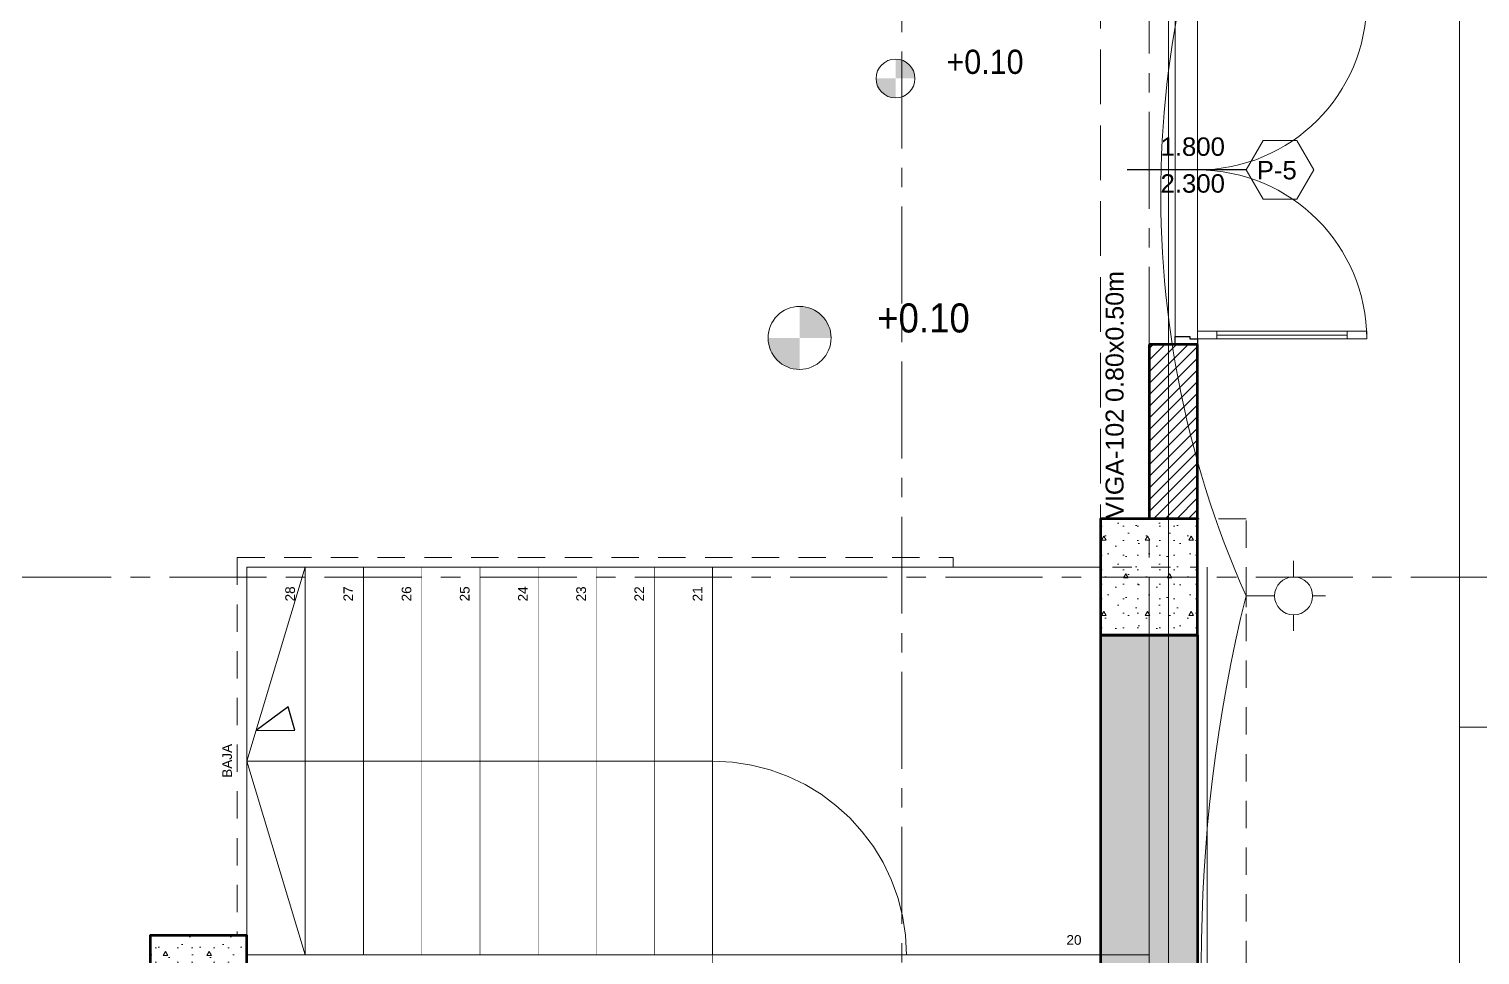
# Model space of a CAD drawing. Header units: inches. Extents: x 2704.1 to 2801.6, y 2415.6 to 2497.
# Drawn here: x 2758.4 to 2765.88, y 2450.14 to 2454.91 of the extents above; entities that cross this region are included whole.
import ezdxf
from ezdxf.lldxf.tags import DXFTag

# ---------------------------------------------------------------- set-up
doc = ezdxf.new("R2010")
doc.units = ezdxf.units.IN
doc.set_wipeout_variables(frame=1)
for name, pattern in [('ACAD_ISO04W100', [30, 24, -3, 0, -3]), ('Hidden Line', [0.391222, 0.282222, -0.109]), ('Línea Oculta', [0.195611, 0.141111, -0.0545]), ('Punto & Raya', [0.65, 0.5, -0.075, 0, -0.075]), ('Rayas', [0.1, 0.05, -0.05]), ('Wipeout_Contour', [1, 0, -1])]:
    doc.linetypes.add(name, pattern=pattern)
doc.layers.add('00_IE_Luminarias', color=6, linetype='Continuous', lineweight=30)
doc.layers.add('ALUMBRADO_PVC', color=6, linetype='PVC1', lineweight=30)
for name, color, linetype in [('02 _ ARQ _ ALB _ Ejes Generales', 7, 'Continuous'), ('02 _ ARQ _ ZON _ Espacio.3D', 7, 'Continuous'), ('08 _ STR _ EXT _ 06 Columnas', 7, 'Continuous'), ('08 _ STR _ EXT _ 07 Losa Aligerada', 7, 'Continuous'), ('08 _ STR _ EXT _ 09 Vigas', 7, 'Continuous'), ('08 _ STR _ EXT _ 11 Escaleras', 7, 'Continuous'), ('08 _ STR _ EXT _ Estacionamiento-Pavimento', 7, 'Continuous'), ('ESQUEMAS', 7, 'Continuous'), ('Estructura - 03 LOSA', 7, 'Continuous'), ('Estructura - 04 MURO', 7, 'Continuous'), ('Interior - CIELO RASSO', 7, 'Continuous'), ('Interior - Equipamiento', 7, 'Continuous'), ('Marcador - Secciones', 251, 'Continuous'), ('Notas - Etiquetas', 251, 'Continuous')]:
    doc.layers.add(name, color=color, linetype=linetype)
doc.styles.add('Estilo_Generado_3', font='arial.ttf')
doc.styles.add('Estilo_Generado_4', font='swisse.ttf')
doc.styles.add('{18b73a54-fa43-428c-adcb-c1c7bbdf2c84}', font='Simplex.shx')
tags = doc.linetypes.add('PVC1', pattern='A,1,-0.19772,["PVC",{18b73a54-fa43-428c-adcb-c1c7bbdf2c84},S=0.13,R=0,X=0,Y=-0.061851],-0.507647', length=1.705367).pattern_tags.tags
tags[6] = DXFTag(74, 10)
pattern_1 = [(0, (2712.85563, 2425.38577), (0, 0.3897114), [0.024375, -0.200625]), (0, (2712.96813, 2425.58063), (0, 0.3897114), [0.024375, -0.200625]), (60, (2712.85563, 2425.38577), (-0.3375, 0.1948557), [0.024375, -0.200625]), (60, (2713.08063, 2425.38577), (-0.3375, 0.1948557), [0.024375, -0.200625]), (120, (2712.88, 2425.38577), (0.3375, 0.1948557), [0.024375, -0.200625]), (120, (2713.105, 2425.38577), (0.3375, 0.1948557), [0.024375, -0.200625]), (0, (2712.85563, 2425.42327), (0, 0.075), [0, -0.075, 0, -0.1125]), (45, (2712.89313, 2425.42327), (-0.05303301, 0.05303301), [0, -0.05625, 0, -0.09375])]

# ---------------------------------------------------------------- blocks, each defined once
blk = doc.blocks.new('ss')
at = {"layer": '00_IE_Luminarias', "linetype": 'Continuous', "lineweight": 13}
for p, q in [((-785.2422, -1530.1635, 0), (-785.2422, -1530.0807, 0)), ((-784.997, -1530.3193, 0), (-784.997, -1530.2039, 0)), ((-785.3403, -1530.2616, 0), (-785.4071, -1530.2616, 0)), ((-785.1441, -1530.2616, 0), (-784.997, -1530.2616, 0)), ((-785.2422, -1530.3597, 0), (-785.2422, -1530.4425, 0))]:
    blk.add_line(p, q, dxfattribs=at)
blk.add_circle((-785.2422, -1530.2616, 0), 0.0981, dxfattribs=at)

msp = doc.modelspace()

# ---------------------------------------------------------------- hatches: boundary and pattern name
at = {"linetype": 'Continuous', "lineweight": 13, "true_color": 0x636466}
for points in [[(2762.8687, 2454.6575), (2762.9687, 2454.6575), (2762.9611, 2454.6958), (2762.9394, 2454.7283), (2762.907, 2454.7499), (2762.8687, 2454.7575)], [(2762.8687, 2454.6575), (2762.7687, 2454.6575), (2762.7763, 2454.6193), (2762.798, 2454.5868), (2762.8304, 2454.5652), (2762.8687, 2454.5575)], [(2762.3743, 2453.319), (2762.5368, 2453.319), (2762.5245, 2453.3812), (2762.4892, 2453.4339), (2762.4365, 2453.4692), (2762.3743, 2453.4815)], [(2762.3743, 2453.319), (2762.2118, 2453.319), (2762.2242, 2453.2568), (2762.2594, 2453.2041), (2762.3121, 2453.1689), (2762.3743, 2453.1565)]]:
    msp.add_hatch(color=251, dxfattribs=at).paths.add_polyline_path(points)

# ---------------------------------------------------------------- linework, layer by layer
at = {"color": 251, "linetype": 'Continuous', "lineweight": 13, "true_color": 0x636466}
for centre, radius in [((2762.8687, 2454.6575), 0.1), ((2762.3743, 2453.319), 0.1625)]:
    msp.add_circle(centre, radius, dxfattribs=at)
at = {"layer": '02 _ ARQ _ ZON _ Espacio.3D', "color": 254, "linetype": 'Continuous', "lineweight": 0, "flags": 128}
msp.add_lwpolyline([(2758.5359, 2444.4358), (2758.5359, 2445.7358), (2758.9256, 2445.7358), (2758.9256, 2447.7358), (2759.0256, 2447.7358), (2759.0256, 2448.0858), (2759.5256, 2448.0858), (2759.5256, 2449.7858), (2759.0256, 2449.7858), (2759.0256, 2450.2358), (2759.5256, 2450.2358), (2759.5256, 2450.1358), (2764.1756, 2450.1358), (2764.1756, 2451.7858), (2763.9256, 2451.7858), (2763.9256, 2452.3858), (2764.3106, 2452.3858), (2764.3106, 2455.0858)], dxfattribs=at)
at = {"layer": '08 _ STR _ EXT _ 07 Losa Aligerada', "color": 254, "linetype": 'Rayas', "lineweight": 18, "flags": 128}
msp.add_lwpolyline([(2721.0256, 2453.325), (2720.5256, 2453.325), (2720.5256, 2431.1858), (2738.0909, 2431.1858), (2738.0909, 2432.5858), (2743.2871, 2432.5858), (2743.2871, 2431.3863), (2749.9256, 2431.3863), (2749.9256, 2428.7611), (2757.4256, 2428.7611), (2757.4256, 2431.4358), (2765.1756, 2431.4358), (2765.1756, 2440.3857), (2764.4256, 2440.3857), (2764.4256, 2443.4858), (2764.4256, 2443.4858), (2764.4256, 2445.7358), (2759.5256, 2445.7358), (2759.5256, 2447.7358), (2759.5256, 2447.9858), (2759.5256, 2449.8858), (2759.5256, 2450.1358), (2759.5256, 2452.1358), (2764.4256, 2452.1358), (2764.4256, 2455.0858), (2764.4256, 2455.0858), (2764.4256, 2460.5863), (2765.3756, 2460.5863), (2765.3756, 2466.4858), (2751.8109, 2466.4858), (2751.8109, 2466.1859), (2746.9035, 2466.1859), (2746.9035, 2465.8859), (2736.2256, 2465.8859), (2736.2256, 2469.2593), (2729.1255, 2469.2593), (2729.1255, 2465.2858), (2723.9757, 2465.2858), (2723.9757, 2466.3358), (2720.8756, 2466.3358), (2720.8756, 2463.0857), (2721.9256, 2463.0857), (2721.9256, 2459.2858), (2721.0256, 2459.2858)], close=True, dxfattribs=at)
at = {"layer": '08 _ STR _ EXT _ 07 Losa Aligerada', "color": 254, "linetype": 'Continuous', "lineweight": 18, "flags": 128}
msp.add_lwpolyline([(2721.9256, 2432.5858), (2764.4256, 2432.5858), (2764.4256, 2465.2858), (2721.9256, 2465.2858)], dxfattribs=at)
at = {"layer": '08 _ STR _ EXT _ 09 Vigas', "color": 251, "linetype": 'Continuous', "lineweight": 13}
msp.add_line((2764.4256, 2451.7858), (2764.4256, 2446.0858), dxfattribs=at)
at = {"layer": '08 _ STR _ EXT _ 09 Vigas', "color": 251, "linetype": 'Continuous', "lineweight": 80}
msp.add_line((2764.4256, 2451.7858), (2764.4256, 2446.0858), dxfattribs=at)
at = {"layer": '08 _ STR _ EXT _ 11 Escaleras', "color": 161, "linetype": 'ACAD_ISO04W100', "lineweight": 13}
for p, q in [((2763.9256, 2445.7358), (2763.9256, 2452.1358)), ((2761.9256, 2450.1358), (2761.9256, 2445.7358))]:
    msp.add_line(p, q, dxfattribs=at)
at = {"layer": '08 _ STR _ EXT _ Estacionamiento-Pavimento', "color": 7, "linetype": 'Continuous', "lineweight": 18, "flags": 128}
msp.add_lwpolyline([(2721.9256, 2466.2358), (2765.7756, 2466.2358), (2765.7756, 2426.8858), (2782.6256, 2426.8858), (2782.6256, 2472.1702), (2769.0756, 2472.323), (2769.0756, 2476.2358), (2721.9256, 2476.2358)], close=True, dxfattribs=at)
at = {"layer": 'ALUMBRADO_PVC', "linetype": 'PVC1', "lineweight": 15, "ltscale": 0.2}
msp.add_arc((2772.3463, 2450.094), 7.9012, 166.12666, 193.87334, dxfattribs=at)
at = {"layer": 'Estructura - 04 MURO', "color": 152, "linetype": 'Continuous', "lineweight": 25}
msp.add_line((2764.6756, 2454.1858), (2764.0631, 2454.1858), dxfattribs=at)
at = {"layer": 'Estructura - 04 MURO', "color": 165, "linetype": 'Continuous', "lineweight": 25}
msp.add_line((2764.3106, 2453.3258), (2764.3856, 2453.3258), dxfattribs=at)
at = {"layer": 'Estructura - 04 MURO', "color": 165, "linetype": 'Continuous', "lineweight": 15}
for p, q in [((2764.4256, 2453.3538), (2765.2976, 2453.3538)), ((2764.5256, 2453.3538), (2764.5256, 2453.3138)), ((2765.1976, 2453.3138), (2765.1976, 2453.3538)), ((2765.2976, 2453.3538), (2765.2976, 2453.3138)), ((2764.4256, 2445.7358), (2764.4256, 2452.1358)), ((2764.4756, 2445.7358), (2764.4756, 2452.1358))]:
    msp.add_line(p, q, dxfattribs=at)
at = {"layer": 'Estructura - 04 MURO', "color": 251, "linetype": 'Línea Oculta', "lineweight": 13}
msp.add_line((2764.3756, 2451.7858), (2764.2256, 2451.7858), dxfattribs=at)
at = {"layer": 'Estructura - 04 MURO', "color": 251, "linetype": 'Continuous', "lineweight": 13, "flags": 128}
msp.add_lwpolyline([(2765.0256, 2454.1858), (2764.9381, 2454.3373), (2764.7631, 2454.3373), (2764.6756, 2454.1858), (2764.7631, 2454.0342), (2764.9381, 2454.0342)], close=True, dxfattribs=at)
at = {"layer": 'Estructura - 04 MURO', "color": 165, "linetype": 'Continuous', "lineweight": 15, "flags": 128}
msp.add_lwpolyline([(2764.5256, 2453.3338), (2765.1976, 2453.3338)], dxfattribs=at)
at = {"layer": 'Estructura - 04 MURO', "color": 251, "linetype": 'Línea Oculta', "lineweight": 13, "flags": 128}
for points in [[(2764.6756, 2452.3858), (2764.4256, 2452.3858)], [(2764.4256, 2452.3858), (2764.4256, 2446.0858)], [(2764.6756, 2445.4858), (2764.6756, 2452.3858)]]:
    msp.add_lwpolyline(points, dxfattribs=at)
at = {"layer": 'Estructura - 04 MURO', "color": 175, "linetype": 'Continuous', "lineweight": 15}
msp.add_arc((2764.4256, 2455.0578), 0.872, 270, 0, dxfattribs=at)
at = {"layer": 'Interior - CIELO RASSO', "color": 251, "linetype": 'Línea Oculta', "lineweight": 13, "flags": 128}
for points in [[(2759.4756, 2452.1858), (2763.1656, 2452.1858)], [(2759.4756, 2452.1858), (2759.4756, 2450.2358)]]:
    msp.add_lwpolyline(points, dxfattribs=at)
at = {"layer": 'Interior - Equipamiento', "color": 175, "linetype": 'Continuous', "lineweight": 13, "flags": 128}
msp.add_lwpolyline([(2770.7756, 2449.8108), (2770.7756, 2451.3108), (2765.7756, 2451.3108), (2765.7756, 2449.8108)], close=True, dxfattribs=at)

# ---------------------------------------------------------------- block references
at = {"color": 2, "lineweight": 80, "rotation": 180}
msp.add_blockref('ss', (1979.6786, 921.7269, 0), dxfattribs=at)

# ---------------------------------------------------------------- texts
at = {"color": 251, "lineweight": 13, "true_color": 0x636466, "attachment_point": 7, "style": 'Estilo_Generado_4'}
for insert, char_height in [((2763.1312, 2454.6793), 0.125), ((2762.7743, 2453.3451), 0.15)]:
    msp.add_mtext('\\A1;{\\W0.900000x;\\pql;\\fSwis721 Ex BT|b0|i0|c0|p34;+0.10}', dxfattribs=dict(at, insert=insert, char_height=char_height))
at = {"layer": '08 _ STR _ EXT _ 11 Escaleras', "color": 161, "lineweight": 13, "insert": (2759.4232, 2451.0501), "char_height": 0.05, "attachment_point": 4, "rotation": 90, "style": 'Estilo_Generado_3'}
msp.add_mtext('\\A1;{\\pql;\\fArial|b0|i0|c0|p34;BAJA}', dxfattribs=at)
at = {"layer": 'Estructura - 04 MURO', "color": 251, "lineweight": 25, "char_height": 0.095, "attachment_point": 7, "style": 'Estilo_Generado_4'}
for s, insert in [('\\A1;{\\pql;\\pt0;\\fSwis721 Ex BT|b0|i0|c0|p34;1.800\\fSwis721 Ex BT|b0|i0|c0|p34;\\A1{\\H.66x;\\S^  ;}\\fSwis721 Ex BT|b0|i0|c0|p34;\\fSwis721 Ex BT|b0|i0|c0|p34;}', (2764.2347, 2454.2308)), ('\\A1;{\\pql;\\pt0;\\fSwis721 Ex BT|b0|i0|c0|p34;P-5\\fSwis721 Ex BT|b0|i0|c0|p34;\\fSwis721 Ex BT|b0|i0|c0|p34;\\fSwis721 Ex BT|b0|i0|c0|p34;}', (2764.7307, 2454.1358)), ('\\A1;{\\pql;\\pt0;\\fSwis721 Ex BT|b0|i0|c0|p34;2.300\\fSwis721 Ex BT|b0|i0|c0|p34;\\A1{\\H.66x;\\S^  ;}\\fSwis721 Ex BT|b0|i0|c0|p34;\\fSwis721 Ex BT|b0|i0|c0|p34;}', (2764.2347, 2454.0408))]:
    msp.add_mtext(s, dxfattribs=dict(at, insert=insert))
at = {"layer": 'Notas - Etiquetas', "color": 8, "linetype": 'Continuous', "lineweight": 13, "insert": (2764.0455, 2452.3858), "char_height": 0.0925, "attachment_point": 7, "rotation": 90, "style": 'Estilo_Generado_4'}
msp.add_mtext('\\A1;{\\pql;\\fSwis721 Ex BT|b0|i0|c0|p34;VIGA-102\\fSwis721 Ex BT|b0|i0|c0|p34; \\fSwis721 Ex BT|b0|i0|c0|p34;0.80\\fSwis721 Ex BT|b0|i0|c0|p34;x\\fSwis721 Ex BT|b0|i0|c0|p34;0.50\\fSwis721 Ex BT|b0|i0|c0|p34;m}', dxfattribs=at)

# ---------------------------------------------------------------- next in the draw order: wipeouts: each hides what was drawn before it
at = {"color": 254, "linetype": 'Wipeout_Contour', "lineweight": 0, "ltscale": 223.147418}
msp.add_wipeout([(2763.9256, 2450.1358), (2761.9256, 2450.1358), (2761.9256, 2449.8358), (2763.9256, 2449.8358)], dxfattribs=at).dxf.layer = '08 _ STR _ EXT _ 11 Escaleras'
at = {"color": 254, "linetype": 'Wipeout_Contour', "lineweight": 0, "ltscale": 233.247017}
msp.add_wipeout([(2764.1756, 2452.3858), (2764.4256, 2452.3858), (2764.4256, 2453.2858), (2764.1756, 2453.2858)], dxfattribs=at).dxf.layer = 'Estructura - 04 MURO'

# ---------------------------------------------------------------- next in the draw order: hatches: boundary and pattern name
at = {"layer": 'Estructura - 04 MURO', "linetype": 'Continuous', "lineweight": 5}
h = msp.add_hatch(dxfattribs=at)
h.set_pattern_fill('LADRILLO_COMÚN_0002', color=252, style=0, pattern_type=2)
h.set_pattern_definition([(45, (2712.85563, 2425.385773), (-0.030052038, 0.030052038), [])])
h.paths.add_polyline_path([(2764.1756, 2452.3858), (2764.4256, 2452.3858), (2764.4256, 2453.2858), (2764.1756, 2453.2858)])

# ---------------------------------------------------------------- next in the draw order: linework, layer by layer
at = {"layer": '02 _ ARQ _ ALB _ Ejes Generales', "color": 251, "linetype": 'Punto & Raya', "lineweight": 13}
msp.add_line((2764.1756, 2471.2858), (2764.1756, 2427.4358), dxfattribs=at)
at = {"layer": '08 _ STR _ EXT _ 09 Vigas', "color": 251, "linetype": 'Hidden Line', "lineweight": 13}
msp.add_line((2764.4256, 2451.7858), (2764.4256, 2465.2858), dxfattribs=at)
at = {"layer": 'ALUMBRADO_PVC', "linetype": 'PVC1', "lineweight": 15, "ltscale": 0.2}
msp.add_arc((2769.3356, 2454.0588), 5.0992, 151.39773, 203.95462, dxfattribs=at)
at = {"layer": 'Estructura - 03 LOSA', "color": 7, "linetype": 'Continuous', "lineweight": 18, "flags": 128}
msp.add_lwpolyline([(2764.4256, 2465.2858), (2764.4256, 2444.4717), (2765.7756, 2444.4717), (2765.7756, 2466.2358)], dxfattribs=at)
at = {"layer": 'Estructura - 04 MURO', "color": 165, "linetype": 'Continuous', "lineweight": 25}
for p, q in [((2764.3106, 2453.2858), (2764.3106, 2453.3258)), ((2764.3856, 2453.3258), (2764.3856, 2453.3138)), ((2764.4256, 2453.2858), (2764.3106, 2453.2858)), ((2764.3856, 2453.3138), (2764.4256, 2453.3138)), ((2764.4256, 2453.3138), (2764.4256, 2453.2858))]:
    msp.add_line(p, q, dxfattribs=at)
at = {"layer": 'Estructura - 04 MURO', "color": 165, "linetype": 'Continuous', "lineweight": 15}
for p, q in [((2764.4256, 2453.3138), (2764.4256, 2453.3538)), ((2765.2976, 2453.3138), (2764.4256, 2453.3138))]:
    msp.add_line(p, q, dxfattribs=at)
at = {"layer": 'Estructura - 04 MURO', "color": 7, "linetype": 'Continuous', "lineweight": 80}
msp.add_line((2764.4256, 2453.2858), (2764.1756, 2453.2858), dxfattribs=at)
at = {"layer": 'Estructura - 04 MURO', "color": 7, "linetype": 'Continuous', "lineweight": 80, "flags": 128}
for points in [[(2764.1756, 2453.2858), (2764.1756, 2452.3858)], [(2764.4256, 2452.3858), (2764.4256, 2453.2858)]]:
    msp.add_lwpolyline(points, dxfattribs=at)
at = {"layer": 'Estructura - 04 MURO', "color": 175, "linetype": 'Continuous', "lineweight": 15}
msp.add_arc((2764.4256, 2453.3138), 0.872, 0, 90, dxfattribs=at)

# ---------------------------------------------------------------- next in the draw order: wipeouts: each hides what was drawn before it
at = {"color": 254, "linetype": 'Wipeout_Contour', "lineweight": 0, "ltscale": 225.228952}
msp.add_wipeout([(2761.9256, 2450.1358), (2763.9256, 2450.1358), (2763.9256, 2452.1358), (2761.9256, 2452.1358)], dxfattribs=at).dxf.layer = '08 _ STR _ EXT _ 11 Escaleras'

# ---------------------------------------------------------------- next in the draw order: hatches: boundary and pattern name
at = {"layer": '08 _ STR _ EXT _ 06 Columnas', "linetype": 'Continuous', "lineweight": 9}
h = msp.add_hatch(dxfattribs=at)
h.set_pattern_fill('HORMIGÓN_EN_MASA_0002', style=0, pattern_type=2)
h.set_pattern_definition(pattern_1)
h.paths.add_polyline_path([(2763.9256, 2451.7858), (2764.4256, 2451.7858), (2764.4256, 2452.3858), (2763.9256, 2452.3858)])
at = {"layer": '08 _ STR _ EXT _ 09 Vigas', "linetype": 'Continuous', "lineweight": 18}
h = msp.add_hatch(dxfattribs=at)
h.set_pattern_fill('HORMIGÓN_EN_MASA__1__0002', color=12, style=0, pattern_type=2)
h.set_pattern_definition([(0, (2712.85563, 2425.38577), (0, 0.3897114), [0.024375, -0.200625]), (0, (2712.96813, 2425.58063), (0, 0.3897114), [0.024375, -0.200625]), (60, (2712.85563, 2425.38577), (-0.3375, 0.1948557), [0.024375, -0.200625]), (60, (2713.08063, 2425.38577), (-0.3375, 0.1948557), [0.024375, -0.200625]), (120, (2712.88, 2425.38577), (0.3375, 0.1948557), [0.024375, -0.200625]), (120, (2713.105, 2425.38577), (0.3375, 0.1948557), [0.024375, -0.200625]), (0, (2712.85563, 2425.42327), (0, 0.075), [0, -0.075, 0, -0.1125]), (45, (2712.89313, 2425.42327), (-0.05303301, 0.05303301), [0, -0.05625, 0, -0.09375])])
h.paths.add_polyline_path([(2763.9256, 2446.0858), (2764.4256, 2446.0858), (2764.4256, 2451.7858), (2763.9256, 2451.7858)])

# ---------------------------------------------------------------- next in the draw order: linework, layer by layer
at = {"layer": '08 _ STR _ EXT _ 06 Columnas', "color": 7, "linetype": 'Continuous', "lineweight": 80, "flags": 128}
msp.add_lwpolyline([(2763.9256, 2451.7858), (2764.4256, 2451.7858), (2764.4256, 2452.3858), (2763.9256, 2452.3858)], close=True, dxfattribs=at)
at = {"layer": '08 _ STR _ EXT _ 09 Vigas', "color": 251, "linetype": 'Hidden Line', "lineweight": 13}
for p, q in [((2763.9256, 2451.7858), (2763.9256, 2455.0858)), ((2764.4256, 2451.7858), (2763.9256, 2451.7858))]:
    msp.add_line(p, q, dxfattribs=at)
at = {"layer": '08 _ STR _ EXT _ 09 Vigas', "color": 251, "linetype": 'Continuous', "lineweight": 13}
for q in [(2763.9256, 2446.0858), (2764.4256, 2451.7858)]:
    msp.add_line((2763.9256, 2451.7858), q, dxfattribs=at)
at = {"layer": '08 _ STR _ EXT _ 09 Vigas', "color": 251, "linetype": 'Continuous', "lineweight": 80}
for p, q in [((2763.9256, 2451.7858), (2763.9256, 2446.0858)), ((2764.4256, 2451.7858), (2763.9256, 2451.7858))]:
    msp.add_line(p, q, dxfattribs=at)
at = {"layer": 'Interior - CIELO RASSO', "color": 251, "linetype": 'Línea Oculta', "lineweight": 13, "flags": 128}
msp.add_lwpolyline([(2763.1656, 2452.1358), (2763.1656, 2452.1858)], dxfattribs=at)
at = {"layer": 'Marcador - Secciones', "color": 251, "linetype": 'Punto & Raya', "lineweight": 13}
msp.add_line((2762.901, 2471.5968), (2762.901, 2426.333), dxfattribs=at)

# ---------------------------------------------------------------- next in the draw order: texts
at = {"layer": '08 _ STR _ EXT _ 11 Escaleras', "color": 161, "lineweight": 13, "insert": (2763.7498, 2450.2132), "char_height": 0.05, "attachment_point": 4, "style": 'Estilo_Generado_3'}
msp.add_mtext('\\A1;{\\pql;\\fArial|b0|i0|c0|p34;20}', dxfattribs=at)

# ---------------------------------------------------------------- next in the draw order: wipeouts: each hides what was drawn before it
at = {"color": 254, "linetype": 'Wipeout_Contour', "lineweight": 0, "ltscale": 221.153119}
msp.add_wipeout([(2761.9256, 2452.1358), (2761.6256, 2452.1358), (2761.6256, 2450.1358), (2761.9256, 2450.1358)], dxfattribs=at).dxf.layer = '08 _ STR _ EXT _ 11 Escaleras'

# ---------------------------------------------------------------- next in the draw order: linework, layer by layer
at = {"layer": '08 _ STR _ EXT _ 11 Escaleras', "color": 161, "linetype": 'ACAD_ISO04W100', "lineweight": 13}
for p, q in [((2761.6256, 2452.1358), (2761.6256, 2450.1358)), ((2761.9256, 2450.1358), (2761.9256, 2452.1358))]:
    msp.add_line(p, q, dxfattribs=at)
msp.add_arc((2761.9256, 2450.1358), 1, 0, 90, dxfattribs=at)

# ---------------------------------------------------------------- next in the draw order: texts
at = {"layer": '08 _ STR _ EXT _ 11 Escaleras', "color": 161, "lineweight": 13, "insert": (2761.8478, 2451.9599), "char_height": 0.05, "attachment_point": 4, "rotation": 90, "style": 'Estilo_Generado_3'}
msp.add_mtext('\\A1;{\\pql;\\fArial|b0|i0|c0|p34;21}', dxfattribs=at)

# ---------------------------------------------------------------- next in the draw order: wipeouts: each hides what was drawn before it
at = {"color": 254, "linetype": 'Wipeout_Contour', "lineweight": 0, "ltscale": 220.091915}
msp.add_wipeout([(2761.3256, 2452.1358), (2761.3256, 2450.1358), (2761.6256, 2450.1358), (2761.6256, 2452.1358)], dxfattribs=at).dxf.layer = '08 _ STR _ EXT _ 11 Escaleras'

# ---------------------------------------------------------------- next in the draw order: linework, layer by layer
at = {"layer": '08 _ STR _ EXT _ 11 Escaleras', "color": 161, "linetype": 'ACAD_ISO04W100', "lineweight": 13}
msp.add_line((2761.3256, 2452.1358), (2761.3256, 2450.1358), dxfattribs=at)

# ---------------------------------------------------------------- next in the draw order: texts
at = {"layer": '08 _ STR _ EXT _ 11 Escaleras', "color": 161, "lineweight": 13, "insert": (2761.5478, 2451.9599), "char_height": 0.05, "attachment_point": 4, "rotation": 90, "style": 'Estilo_Generado_3'}
msp.add_mtext('\\A1;{\\pql;\\fArial|b0|i0|c0|p34;22}', dxfattribs=at)

# ---------------------------------------------------------------- next in the draw order: wipeouts: each hides what was drawn before it
at = {"color": 254, "linetype": 'Wipeout_Contour', "lineweight": 0, "ltscale": 219.032142}
msp.add_wipeout([(2761.3256, 2452.1358), (2761.0256, 2452.1358), (2761.0256, 2450.1358), (2761.3256, 2450.1358)], dxfattribs=at).dxf.layer = '08 _ STR _ EXT _ 11 Escaleras'

# ---------------------------------------------------------------- next in the draw order: linework, layer by layer
at = {"layer": '08 _ STR _ EXT _ 11 Escaleras', "color": 161, "linetype": 'ACAD_ISO04W100', "lineweight": 13}
msp.add_line((2761.0256, 2452.1358), (2761.0256, 2450.1358), dxfattribs=at)

# ---------------------------------------------------------------- next in the draw order: texts
at = {"layer": '08 _ STR _ EXT _ 11 Escaleras', "color": 161, "lineweight": 13, "insert": (2761.2482, 2451.9599), "char_height": 0.05, "attachment_point": 4, "rotation": 90, "style": 'Estilo_Generado_3'}
msp.add_mtext('\\A1;{\\pql;\\fArial|b0|i0|c0|p34;23}', dxfattribs=at)

# ---------------------------------------------------------------- next in the draw order: wipeouts: each hides what was drawn before it
at = {"color": 254, "linetype": 'Wipeout_Contour', "lineweight": 0, "ltscale": 217.973822}
msp.add_wipeout([(2761.0256, 2452.1358), (2760.7256, 2452.1358), (2760.7256, 2450.1358), (2761.0256, 2450.1358)], dxfattribs=at).dxf.layer = '08 _ STR _ EXT _ 11 Escaleras'

# ---------------------------------------------------------------- next in the draw order: linework, layer by layer
at = {"layer": '08 _ STR _ EXT _ 11 Escaleras', "color": 161, "linetype": 'ACAD_ISO04W100', "lineweight": 13}
for p, q in [((2763.9256, 2452.1358), (2760.7256, 2452.1358)), ((2760.7256, 2452.1358), (2760.7256, 2450.1358))]:
    msp.add_line(p, q, dxfattribs=at)

# ---------------------------------------------------------------- next in the draw order: texts
at = {"layer": '08 _ STR _ EXT _ 11 Escaleras', "color": 161, "lineweight": 13, "insert": (2760.9478, 2451.9599), "char_height": 0.05, "attachment_point": 4, "rotation": 90, "style": 'Estilo_Generado_3'}
msp.add_mtext('\\A1;{\\pql;\\fArial|b0|i0|c0|p34;24}', dxfattribs=at)

# ---------------------------------------------------------------- next in the draw order: wipeouts: each hides what was drawn before it
at = {"color": 254, "linetype": 'Wipeout_Contour', "lineweight": 0, "ltscale": 216.916976}
msp.add_wipeout([(2760.7256, 2452.1358), (2760.4256, 2452.1358), (2760.4256, 2450.1358), (2760.7256, 2450.1358)], dxfattribs=at).dxf.layer = '08 _ STR _ EXT _ 11 Escaleras'

# ---------------------------------------------------------------- next in the draw order: linework, layer by layer
at = {"layer": '08 _ STR _ EXT _ 11 Escaleras', "color": 161, "linetype": 'ACAD_ISO04W100', "lineweight": 13}
for p, q in [((2760.7256, 2452.1358), (2760.4256, 2452.1358)), ((2760.4256, 2452.1358), (2760.4256, 2450.1358))]:
    msp.add_line(p, q, dxfattribs=at)

# ---------------------------------------------------------------- next in the draw order: texts
at = {"layer": '08 _ STR _ EXT _ 11 Escaleras', "color": 161, "lineweight": 13, "insert": (2760.6482, 2451.9599), "char_height": 0.05, "attachment_point": 4, "rotation": 90, "style": 'Estilo_Generado_3'}
msp.add_mtext('\\A1;{\\pql;\\fArial|b0|i0|c0|p34;25}', dxfattribs=at)

# ---------------------------------------------------------------- next in the draw order: wipeouts: each hides what was drawn before it
at = {"color": 254, "linetype": 'Wipeout_Contour', "lineweight": 0, "ltscale": 215.861625}
msp.add_wipeout([(2760.4256, 2452.1358), (2760.1256, 2452.1358), (2760.1256, 2450.1358), (2760.4256, 2450.1358)], dxfattribs=at).dxf.layer = '08 _ STR _ EXT _ 11 Escaleras'

# ---------------------------------------------------------------- next in the draw order: texts
at = {"layer": '08 _ STR _ EXT _ 11 Escaleras', "color": 161, "lineweight": 13, "insert": (2760.3482, 2451.9599), "char_height": 0.05, "attachment_point": 4, "rotation": 90, "style": 'Estilo_Generado_3'}
msp.add_mtext('\\A1;{\\pql;\\fArial|b0|i0|c0|p34;26}', dxfattribs=at)

# ---------------------------------------------------------------- next in the draw order: wipeouts: each hides what was drawn before it
at = {"color": 254, "linetype": 'Wipeout_Contour', "lineweight": 0, "ltscale": 214.807792}
msp.add_wipeout([(2760.1256, 2452.1358), (2759.8256, 2452.1358), (2759.8256, 2450.1358), (2760.1256, 2450.1358)], dxfattribs=at).dxf.layer = '08 _ STR _ EXT _ 11 Escaleras'

# ---------------------------------------------------------------- next in the draw order: linework, layer by layer
at = {"layer": '08 _ STR _ EXT _ 11 Escaleras', "color": 161, "linetype": 'ACAD_ISO04W100', "lineweight": 13}
msp.add_line((2760.1256, 2450.1358), (2760.1256, 2452.1358), dxfattribs=at)

# ---------------------------------------------------------------- next in the draw order: texts
at = {"layer": '08 _ STR _ EXT _ 11 Escaleras', "color": 161, "lineweight": 13, "insert": (2760.0478, 2451.9599), "char_height": 0.05, "attachment_point": 4, "rotation": 90, "style": 'Estilo_Generado_3'}
msp.add_mtext('\\A1;{\\pql;\\fArial|b0|i0|c0|p34;27}', dxfattribs=at)

# ---------------------------------------------------------------- next in the draw order: wipeouts: each hides what was drawn before it
at = {"color": 254, "linetype": 'Wipeout_Contour', "lineweight": 0, "ltscale": 213.755499}
msp.add_wipeout([(2759.8256, 2452.1358), (2759.5256, 2452.1358), (2759.5256, 2450.1358), (2759.8256, 2450.1358)], dxfattribs=at).dxf.layer = '08 _ STR _ EXT _ 11 Escaleras'

# ---------------------------------------------------------------- next in the draw order: hatches: boundary and pattern name
at = {"layer": '08 _ STR _ EXT _ 06 Columnas', "linetype": 'Continuous', "lineweight": 9}
h = msp.add_hatch(dxfattribs=at)
h.set_pattern_fill('HORMIGÓN_EN_MASA_0002', style=0, pattern_type=2)
h.set_pattern_definition(pattern_1)
h.paths.add_polyline_path([(2759.0256, 2449.7858), (2759.5256, 2449.7858), (2759.5256, 2450.2358), (2759.0256, 2450.2358)])

# ---------------------------------------------------------------- next in the draw order: linework, layer by layer
at = {"layer": '02 _ ARQ _ ALB _ Ejes Generales', "color": 251, "linetype": 'Punto & Raya', "lineweight": 13}
msp.add_line((2768.4256, 2452.0858), (2755.5941, 2452.0858), dxfattribs=at)
at = {"layer": '08 _ STR _ EXT _ 06 Columnas', "color": 7, "linetype": 'Continuous', "lineweight": 80, "flags": 128}
msp.add_lwpolyline([(2759.0256, 2449.7858), (2759.5256, 2449.7858), (2759.5256, 2450.2358), (2759.0256, 2450.2358)], close=True, dxfattribs=at)
at = {"layer": '08 _ STR _ EXT _ 11 Escaleras', "color": 161, "linetype": 'ACAD_ISO04W100', "lineweight": 13}
for p, q in [((2760.4256, 2452.1358), (2759.5256, 2452.1358)), ((2759.5256, 2452.1358), (2759.5256, 2450.1358)), ((2759.8256, 2452.1358), (2759.5256, 2451.1358)), ((2759.8256, 2450.1358), (2759.8256, 2452.1358)), ((2761.9256, 2451.1358), (2759.5256, 2451.1358)), ((2759.5256, 2451.1358), (2759.8256, 2450.1358)), ((2759.5256, 2450.1358), (2763.9256, 2450.1358))]:
    msp.add_line(p, q, dxfattribs=at)
at = {"layer": 'ALUMBRADO_PVC', "linetype": 'PVC1', "ltscale": 0.4}
msp.add_lwpolyline([(2759.7371, 2451.4156), (2759.5731, 2451.2939), (2759.7717, 2451.2962)], close=True, dxfattribs=at)
at = {"layer": 'ESQUEMAS', "color": 7, "linetype": 'Continuous', "lineweight": 13, "flags": 128}
msp.add_lwpolyline([(2764.2756, 2432.7358), (2722.0756, 2432.7358), (2722.0756, 2433.5358), (2719.3758, 2433.5358), (2719.3758, 2434.2858), (2722.0756, 2434.2858), (2722.0756, 2437.6608), (2719.3757, 2437.6608), (2719.3757, 2438.4108), (2722.0756, 2438.4108), (2722.0756, 2441.7858), (2719.3757, 2441.7858), (2719.3757, 2442.5358), (2722.0756, 2442.5358), (2722.0756, 2456.3389), (2721.1056, 2456.3389), (2721.1056, 2459.2058), (2722.0756, 2459.2058), (2722.0756, 2465.1358), (2764.2756, 2465.1358), (2764.2756, 2443.3358), (2765.6256, 2443.3358), (2765.6256, 2440.5357), (2764.2756, 2440.5357)], close=True, dxfattribs=at)
at = {"layer": 'Interior - CIELO RASSO', "color": 251, "linetype": 'Línea Oculta', "lineweight": 13, "flags": 128}
for points in [[(2759.5256, 2450.2358), (2759.5256, 2452.1358)], [(2759.5256, 2452.1358), (2763.1656, 2452.1358)]]:
    msp.add_lwpolyline(points, dxfattribs=at)

# ---------------------------------------------------------------- next in the draw order: texts
at = {"layer": '08 _ STR _ EXT _ 11 Escaleras', "color": 161, "lineweight": 13, "insert": (2759.7482, 2451.9599), "char_height": 0.05, "attachment_point": 4, "rotation": 90, "style": 'Estilo_Generado_3'}
msp.add_mtext('\\A1;{\\pql;\\fArial|b0|i0|c0|p34;28}', dxfattribs=at)

doc.saveas('drawing.dxf')
